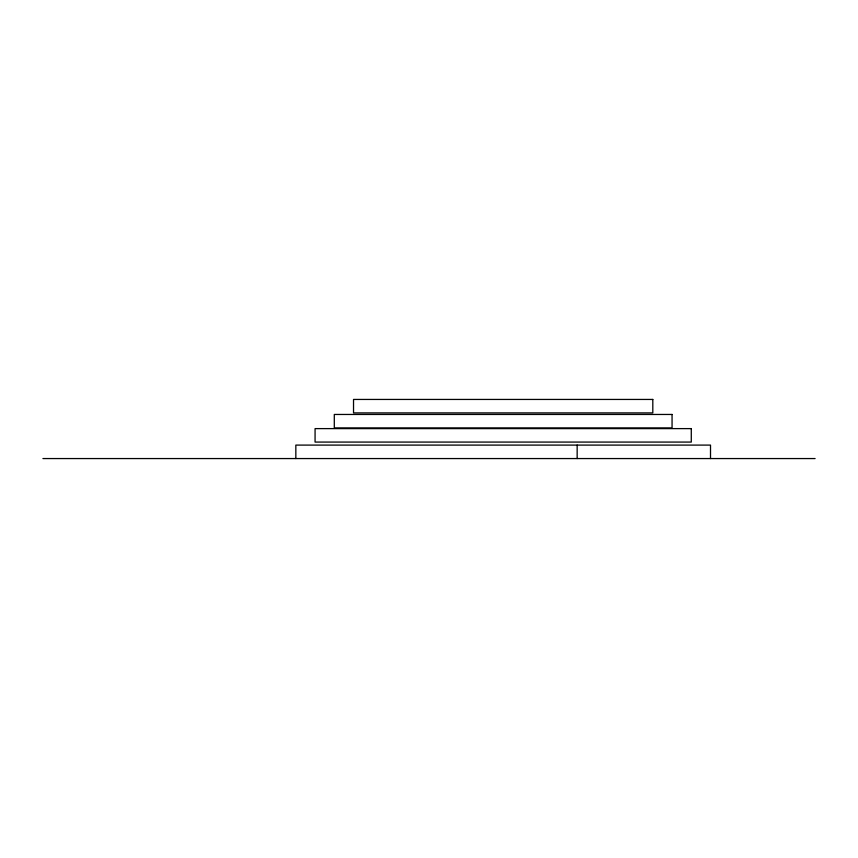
<?xml version="1.0" encoding="UTF-8"?>
<svg xmlns="http://www.w3.org/2000/svg" width="858" height="858" viewBox="0 0 858 858"><rect width="100%" height="100%" fill="white"/><g stroke="black" fill="none" stroke-linecap="round" stroke-linejoin="round"><path stroke-width="1.29" d="M42.921 458.558L815.1 458.558M710.51 458.558L710.51 445.098L295.838 445.098L295.838 458.558M577.155 445.098L577.155 458.558M652.809 399.442L353.528 399.442L353.528 412.902L652.809 412.902L652.809 399.442M672.061 414.457L334.298 414.457L334.298 427.917L672.061 427.917L672.061 414.457M691.28 428.614L315.079 428.614L315.068 442.074L691.28 442.074L691.28 428.614"/></g></svg>
